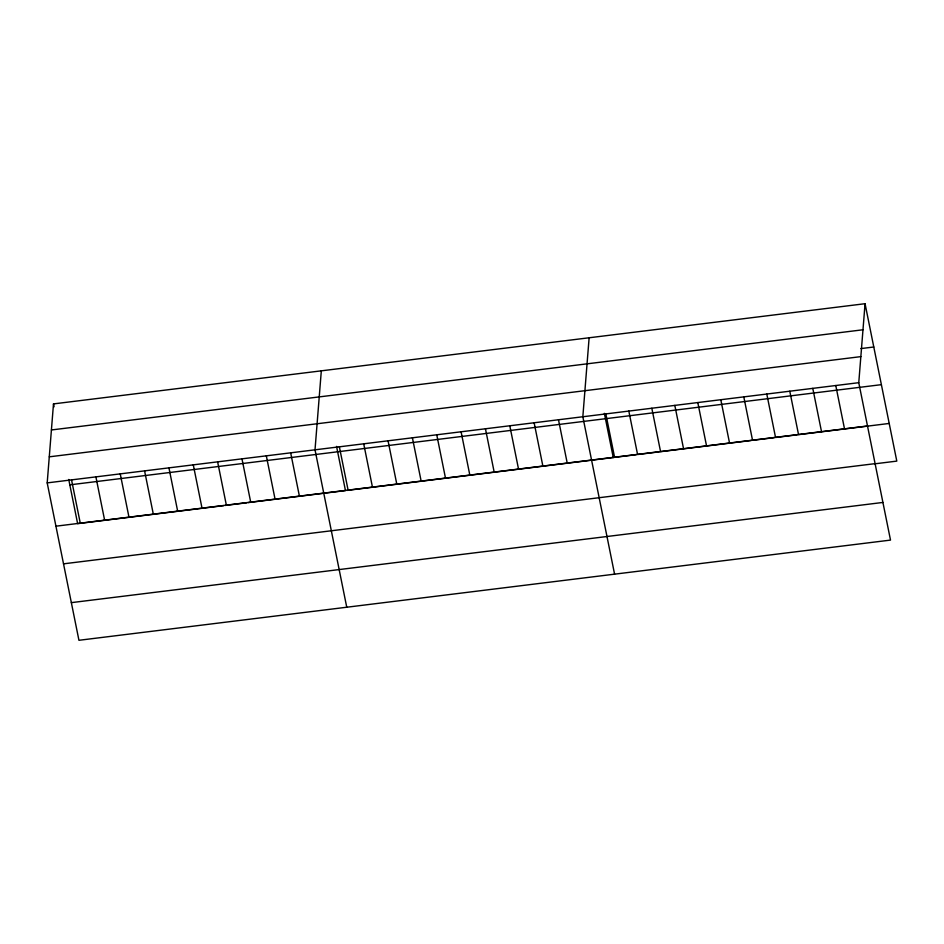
<?xml version="1.0" encoding="UTF-8"?>
<svg xmlns="http://www.w3.org/2000/svg" width="944" height="944" viewBox="0 0 944 944"><rect width="100%" height="100%" fill="white"/><g stroke="black" fill="none" stroke-linecap="round" stroke-linejoin="round"><path stroke-width="1.42" d="M865.058 303.708L858.769 382.686L890.511 540.098L78.942 640.292L47.2 482.891L53.489 403.902L865.058 303.708L896.8 461.109L875.241 463.775M321.314 370.839L315.013 449.828L346.755 607.228M589.127 337.775L582.837 416.764L614.579 574.164M51.413 429.968L862.981 329.775M860.857 348.596L873.79 347.003M49.277 456.825L860.845 356.631M47.2 482.891L858.769 382.686M69.809 484.85L881.389 384.656M55.932 526.186L867.501 425.992M223.716 505.618L77.632 523.649L68.735 479.469M225.156 505.441L246.632 502.786M248.071 502.609L345.457 490.585L336.548 446.406M346.885 490.408L636.268 454.678M637.707 454.501L659.266 451.846M660.694 451.669L705.251 446.17M706.69 445.993L728.249 443.326M729.688 443.149L751.235 440.482M752.675 440.305L774.233 437.65M775.673 437.473L797.232 434.806M798.671 434.629L820.218 431.974M821.658 431.797L889.213 423.455M63.519 563.839L875.088 463.646M71.343 602.638L882.911 502.444M835.77 385.53L844.502 428.824M812.784 388.373L821.516 431.668M789.786 391.205L798.518 434.5M766.788 394.049L775.52 437.343M743.801 396.881L752.521 440.187M720.803 399.725L729.535 443.019M697.805 402.569L706.537 445.863M674.818 405.401L683.539 448.695M651.82 408.245L660.552 451.539M628.822 411.077L637.554 454.383M605.836 413.92L614.556 457.215M604.361 413.342L613.27 457.521M558.494 419.761L567.214 463.056M534.139 422.77L542.871 466.065M509.795 425.779L518.527 469.074M485.452 428.777L494.172 472.083M461.097 431.786L469.829 475.08M436.753 434.795L445.485 478.089M412.41 437.804L421.142 481.098M388.055 440.801L396.787 484.107M363.711 443.81L372.443 487.104M339.368 446.819L348.1 490.113M290.669 452.825L299.401 496.131M266.326 455.834L275.058 499.128M241.971 458.843L250.703 502.137M217.627 461.852L226.359 505.146M193.284 464.849L202.016 508.155M168.941 467.858L177.661 511.152M144.585 470.867L153.317 514.161M120.242 473.876L128.974 517.17M95.899 476.873L104.619 520.168M71.543 479.882L80.275 523.177M53.489 403.902L54.079 406.793"/></g></svg>
